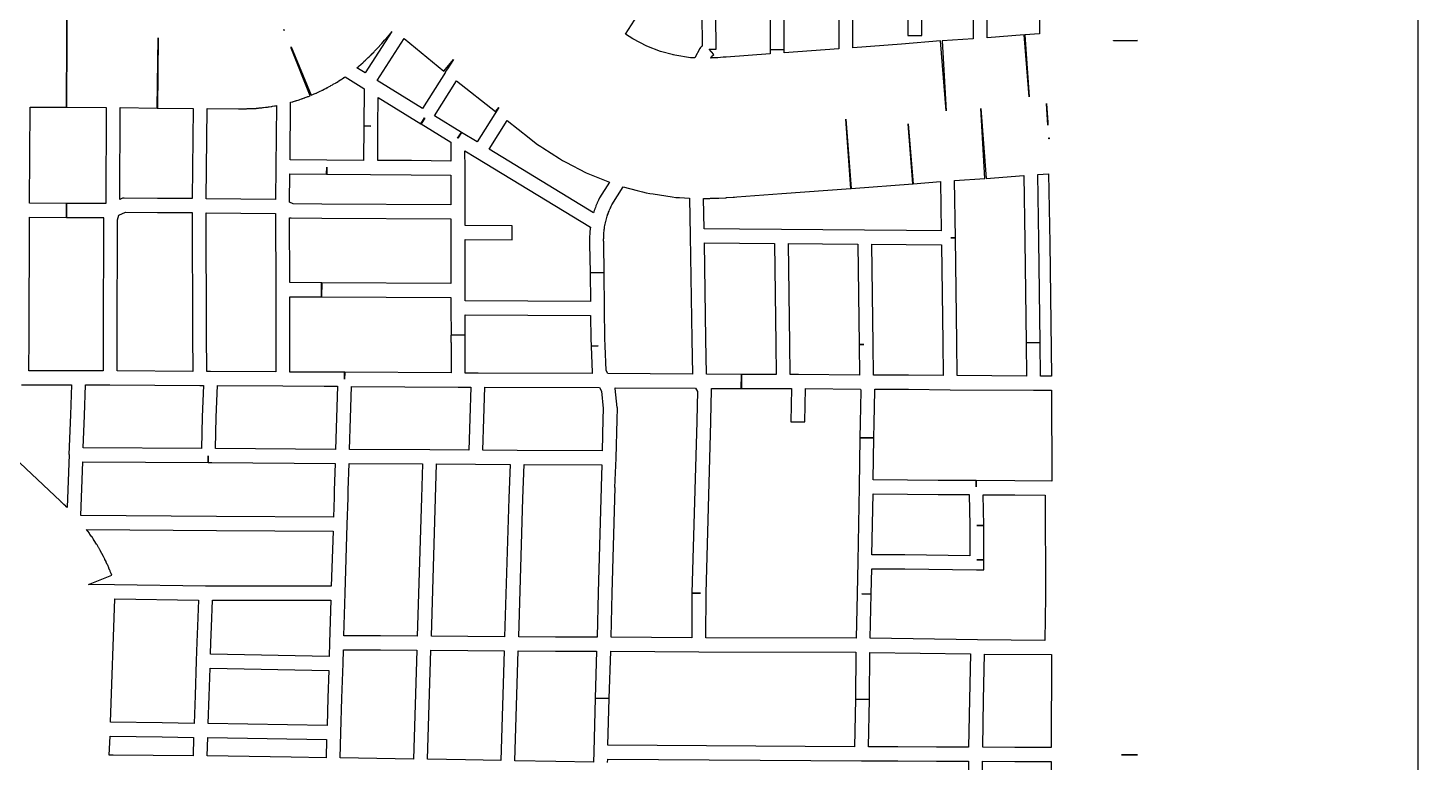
# Model space of a CAD drawing. Extents: x 0 to 1129, y 203 to 1017.
# Drawn here: x 811.9 to 923.7, y 467.9 to 527 of the extents above; entities that cross this region are included whole.
import ezdxf

# ---------------------------------------------------------------- set-up
doc = ezdxf.new("R2010")
doc.units = 0
doc.layers.get('0').update_dxf_attribs({"linetype": 'CONTINUOUS'})

msp = doc.modelspace()

# ---------------------------------------------------------------- linework, layer by layer
at = {"color": 1}
for points in [[(43.7515, 988.370444), (43.7515, 799.613167), (43.18, 799.627278), (42.890722, 788.338378), (43.7515, 788.317154), (43.7515, 276.027377), (923.734511, 276.027377), (923.734511, 988.370377), (43.7515, 988.370444)], [(866.083556, 536.066887), (866.083556, 534.112487), (866.076556, 530.838709), (866.125934, 525.539998), (866.083601, 525.504709), (866.005978, 525.44122), (865.949534, 525.356554), (865.533267, 524.594554), (865.194601, 524.608552), (863.938712, 524.806108), (863.924714, 524.806108), (863.83298, 524.83433), (863.83298, 524.827331), (863.825981, 524.827331), (863.825981, 524.83433), (862.774714, 525.123619), (861.666981, 525.546952), (860.538092, 526.125485), (859.959537, 526.506508), (861.173092, 528.397397), (864.333981, 533.322152), (863.868314, 533.625552), (864.348092, 533.322152), (866.083556, 536.066887)], [(877.13181, 534.028385), (877.13181, 525.321852), (872.722077, 525.011407), (872.722077, 525.25834), (871.593188, 525.26534), (871.593188, 524.933717), (868.051322, 524.658539), (868.044323, 524.658539), (868.030324, 524.658539), (867.903324, 524.65154), (867.818658, 524.644541), (867.374169, 524.616319), (867.028436, 524.595096), (866.929658, 524.595096), (866.823813, 524.588097), (866.887324, 524.70803), (867.063725, 524.863252), (866.696836, 525.293652), (867.254213, 525.300651), (867.204836, 530.839251)], [(871.579235, 533.548449), (871.593233, 525.265249), (872.722122, 525.265249), (872.708124, 534.112893)], [(878.268511, 534.380621), (880.392222, 534.366397), (882.4454, 534.366397), (882.657044, 534.366397), (882.671268, 526.40773), (883.800157, 526.40773), (883.785933, 534.366397), (887.892289, 534.366397), (887.9346, 526.132575), (885.422822, 525.984397), (885.768556, 520.347019), (885.309933, 525.970308), (882.170222, 525.716308), (878.261444, 525.405864), (878.261444, 534.013641), (878.261444, 534.02764), (878.268511, 534.380621)], [(889.021178, 534.366397), (893.318, 534.366397), (893.2686, 526.541797), (892.090333, 526.464174), (892.429, 521.468841), (892.033889, 526.45713), (889.063489, 526.224308), (889.021178, 534.366397)], [(815.036668, 531.918378), (814.994357, 520.62949), (818.176401, 520.608266), (818.148179, 512.889466), (814.98729, 512.882467), (814.98729, 511.753578), (817.985912, 511.760577), (817.971688, 511.718266), (817.971688, 511.647688), (817.929378, 502.023911), (817.922378, 499.399244), (815.975045, 499.399244), (811.946334, 499.399244), (811.967557, 502.030977), (812.002846, 511.781755), (814.973224, 511.753533), (814.980223, 512.882422), (812.002801, 512.910644), (812.052179, 520.636489), (814.994357, 520.62949), (815.029623, 531.918378)], [(822.360289, 526.203333), (822.296778, 520.558889), (825.168378, 520.530667), (825.097845, 513.270511), (822.303845, 513.28451), (819.615667, 513.298734), (819.488667, 513.298734), (819.375778, 513.242289), (819.277, 513.199933), (819.305222, 520.601222), (822.275622, 520.558889), (822.360289, 526.203333)], [(832.456778, 526.873622), (832.499111, 526.810111), (832.492112, 526.803112), (832.485113, 526.803112), (832.456778, 526.873622)], [(841.163333, 526.718378), (839.018444, 523.388155), (838.348155, 523.7974), (838.355154, 523.804399), (838.468043, 523.903177), (838.503332, 523.938466), (838.538599, 523.959689), (838.658532, 524.058467), (838.672756, 524.07969), (838.700978, 524.100913), (838.813867, 524.199691), (838.870312, 524.242024), (838.919689, 524.298469), (839.032578, 524.404291), (839.0608, 524.432513), (839.096089, 524.467802), (839.201911, 524.573624), (839.237201, 524.601846), (839.265423, 524.62307), (839.378312, 524.743003), (839.413578, 524.778292), (839.455911, 524.820625), (839.547645, 524.905292), (839.561643, 524.926515), (839.702754, 525.067626), (839.730977, 525.095848), (839.759199, 525.131115), (839.977932, 525.363937), (840.020266, 525.399226), (840.055555, 525.434515), (840.281332, 525.681448), (840.316599, 525.730826), (840.351865, 525.766115), (840.570599, 526.013048), (840.598821, 526.048337), (840.620044, 526.06956), (840.831688, 526.316516), (840.866977, 526.365916), (840.902266, 526.408227), (841.113911, 526.655182), (841.142133, 526.697516), (841.163333, 526.718378)], [(842.158155, 526.168067), (845.347266, 523.5434), (846.109266, 524.467667), (845.636556, 523.719778), (845.439, 523.472822), (845.467222, 523.451599), (843.618667, 520.537643), (839.992111, 522.788377), (842.158155, 526.168067)], [(899.216444, 525.991667), (901.163778, 525.991667), (899.216444, 525.984668), (899.216444, 525.991667)], [(833.049444, 525.483667), (834.658111, 521.589), (834.799222, 521.645444), (834.862734, 521.673667), (834.919178, 521.69489), (835.060289, 521.758401), (835.1026, 521.772399), (835.137889, 521.793622), (835.279, 521.857111), (835.342511, 521.892378), (835.391889, 521.9206), (835.533, 521.977044), (835.561222, 521.998267), (835.57522, 522.005266), (835.716332, 522.075845), (835.772776, 522.104067), (835.836265, 522.132289), (835.963287, 522.209889), (836.019732, 522.223887), (836.062042, 522.259154), (836.196109, 522.329732), (836.231376, 522.350955), (836.259598, 522.364953), (836.386621, 522.435509), (836.443065, 522.470798), (836.485376, 522.49902), (836.619443, 522.57662), (836.661776, 522.597843), (836.697065, 522.619066), (836.831109, 522.703733), (836.866398, 522.724956), (836.901665, 522.753178), (837.035732, 522.830778), (837.092176, 522.866067), (837.155665, 522.915444), (837.282665, 523.000111), (837.303888, 523.021334), (837.33211, 523.028333), (837.395622, 523.070667), (838.90551, 522.132289), (838.940777, 522.111066), (838.90551, 519.11951), (839.469955, 519.112511), (838.90551, 519.112511), (838.891512, 516.339667), (835.928179, 516.36089), (832.971912, 516.389112), (833.014223, 521.024623), (833.035446, 521.031622), (833.183602, 521.066889), (833.218891, 521.088112), (833.25418, 521.095111), (833.409379, 521.137444), (833.451735, 521.144444), (833.494046, 521.165667), (833.635157, 521.208), (833.698668, 521.229223), (833.76218, 521.250446), (833.903291, 521.299824), (833.938557, 521.314048), (833.980891, 521.321047), (834.122002, 521.377491), (834.164335, 521.39149), (834.199602, 521.412713), (834.34778, 521.462113), (834.397157, 521.483336), (834.446557, 521.497334), (834.580624, 521.553779), (833.049557, 525.392001), (833.049444, 525.483667)], [(846.356222, 522.746563), (849.495933, 520.270074), (849.757, 520.594607), (848.021333, 517.835896), (846.751333, 518.604963), (846.462067, 518.125185), (846.455068, 518.125185), (846.751401, 518.604963), (844.585334, 519.945496), (846.356222, 522.746563)], [(840.062667, 521.413164), (843.498734, 519.282409), (843.795044, 519.762187), (843.802043, 519.755188), (843.50571, 519.282477), (845.904599, 517.807854), (845.918597, 516.297966), (842.729486, 516.326188), (840.020153, 516.333187), (840.034151, 519.113098), (840.062667, 521.413164)], [(831.878222, 520.763398), (831.835889, 515.831576), (831.807667, 513.20691), (829.013667, 513.228133), (826.226734, 513.256355), (826.297266, 520.516533), (828.816111, 520.502535), (828.914889, 520.502535), (828.943111, 520.502535), (829.0066, 520.502535), (829.070111, 520.502535), (829.119489, 520.502535), (829.218289, 520.502535), (829.274734, 520.502535), (829.324111, 520.502535), (829.472289, 520.502535), (829.507556, 520.516533), (829.542822, 520.516533), (829.698067, 520.516533), (829.747444, 520.516533), (829.810956, 520.523532), (829.959111, 520.530531), (830.001444, 520.530531), (830.050822, 520.530531), (830.199, 520.53753), (830.234289, 520.53753), (830.2766, 520.551754), (830.424778, 520.558753), (830.495333, 520.565753), (830.558822, 520.572752), (830.707, 520.58675), (830.770511, 520.593749), (830.826956, 520.600748), (830.982155, 520.621971), (831.003378, 520.621971), (831.017377, 520.621971), (831.165555, 520.643194), (831.229043, 520.657193), (831.292532, 520.664192), (831.447777, 520.67819), (831.504221, 520.692414), (831.560666, 520.706412), (831.715865, 520.734634), (831.758221, 520.734634), (831.800532, 520.741633), (831.878222, 520.763398)], [(888.534333, 520.516398), (888.978822, 514.893108), (891.9986, 515.13302), (892.076222, 509.87662), (892.196155, 501.663953), (893.325044, 501.677951), (893.205111, 509.897662), (893.120444, 515.224618), (893.995333, 515.274018), (894.087044, 509.686018), (894.235222, 498.989796), (893.339178, 498.989796), (893.324954, 501.670907), (892.196065, 501.663908), (892.210289, 498.989864), (886.643444, 499.018086), (886.608155, 501.727419), (886.502333, 510.116463), (886.135444, 510.116463), (886.502333, 510.123463), (886.417667, 514.730752), (888.880067, 514.885974), (888.534333, 520.516398)], [(893.833044, 520.925733), (893.945933, 519.422911), (893.945933, 519.190066), (893.833044, 520.925733)], [(850.434333, 519.549888), (852.2194, 518.174066), (852.649778, 517.821288), (852.889667, 517.637844), (853.143667, 517.46851), (853.320067, 517.355622), (854.653556, 516.487799), (854.900511, 516.32551), (855.161556, 516.191444), (856.784333, 515.358911), (857.052444, 515.231888), (857.327622, 515.126066), (858.675222, 514.603955), (857.870889, 513.326911), (857.856891, 513.298688), (857.849892, 513.270466), (857.793447, 513.157577), (857.786448, 513.157577), (857.786448, 513.150578), (857.730004, 513.044756), (857.730004, 513.037757), (857.680603, 512.917801), (857.680603, 512.910802), (857.638293, 512.804958), (857.638293, 512.797958), (857.624069, 512.797958), (857.581758, 512.68507), (857.581758, 512.671071), (857.539402, 512.558182), (857.532403, 512.551183), (857.497136, 512.438294), (857.482912, 512.424296), (857.447646, 512.311407), (857.412379, 512.198518), (857.40538, 512.191519), (857.40538, 512.177521), (857.391382, 512.135188), (848.988204, 517.257521), (850.434333, 519.549888)], [(877.682889, 519.662664), (878.120333, 514.074664), (883.073333, 514.462731), (882.6994, 519.288731), (883.094511, 514.462731), (885.288778, 514.639108), (885.359333, 510.680953), (882.565333, 510.702176), (879.199845, 510.730398), (875.827266, 510.758621), (872.504111, 510.786843), (869.124511, 510.815065), (869.124511, 510.808066), (866.288155, 510.829289), (866.245845, 513.291689), (866.739711, 513.291689), (866.789111, 513.298688), (866.845556, 513.298688), (867.374734, 513.312687), (867.424111, 513.312687), (867.466444, 513.312687), (867.995622, 513.340909), (868.052067, 513.340909), (868.094378, 513.347908), (868.623556, 513.37613), (868.665889, 513.383129), (868.715266, 513.383129), (868.905778, 513.404352), (868.927001, 513.404352), (872.54649, 513.679508), (878.085089, 514.074619), (877.682889, 519.662664)], [(894.016511, 518.152933), (894.044734, 518.152933), (894.051733, 518.089422), (894.02351, 518.089422), (894.016511, 518.152933)], [(847.0406, 517.1158), (847.915489, 516.586622), (857.137111, 510.9704), (857.130112, 510.921023), (857.123113, 510.907024), (857.116114, 510.787091), (857.094891, 510.660069), (857.094891, 510.65307), (857.087892, 510.533136), (857.087892, 510.518912), (857.080892, 510.406023), (857.080892, 510.399024), (857.080892, 510.392025), (857.073893, 510.265003), (857.073893, 510.14507), (857.073893, 510.131071), (857.059669, 510.018182), (857.059669, 510.011183), (857.059669, 510.004184), (857.059669, 509.877184), (857.059669, 509.870185), (857.073893, 509.743208), (857.073893, 509.736209), (857.073893, 509.637431), (857.073893, 509.623433), (857.073893, 509.616433), (857.073893, 509.602435), (857.10916, 507.309368), (858.238049, 507.323367), (858.202782, 509.616411), (858.202782, 509.62341), (858.202782, 509.637408), (858.202782, 509.651406), (858.202782, 509.658406), (858.202782, 509.771294), (858.202782, 509.778294), (858.188558, 509.877071), (858.188558, 509.898294), (858.188558, 509.990028), (858.188558, 510.004026), (858.202782, 510.095737), (858.202782, 510.109961), (858.202782, 510.22285), (858.209781, 510.321605), (858.209781, 510.335829), (858.21678, 510.434584), (858.21678, 510.441583), (858.22378, 510.554472), (858.21678, 510.554472), (858.231004, 510.65325), (858.231004, 510.660249), (858.252228, 510.780205), (858.245228, 510.780205), (858.259452, 510.871938), (858.259452, 510.885937), (858.280676, 510.97767), (858.280676, 510.998893), (858.294674, 511.097694), (858.294674, 511.104693), (858.308672, 511.154093), (858.32267, 511.203471), (858.32267, 511.21047), (858.343893, 511.309225), (858.350892, 511.323449), (858.357892, 511.379893), (858.357892, 511.386892), (858.364891, 511.422159), (858.393113, 511.528004), (858.393113, 511.535003), (858.421335, 511.633803), (858.421335, 511.640802), (858.456624, 511.73958), (858.456624, 511.746579), (858.491891, 511.852401), (858.484892, 511.852401), (858.520158, 511.951179), (858.520158, 511.958178), (858.555425, 512.056978), (858.562424, 512.063977), (858.590646, 512.162755), (858.597645, 512.169754), (858.632911, 512.261465), (858.632911, 512.268464), (858.675245, 512.367265), (858.675245, 512.374264), (858.717578, 512.473042), (858.766978, 512.564775), (858.766978, 512.578773), (858.809289, 512.66344), (858.809289, 512.670439), (858.858689, 512.769217), (859.782978, 514.229728), (860.897734, 513.933372), (861.328134, 513.820483), (861.631511, 513.735817), (861.927867, 513.693506), (862.1748, 513.65115), (862.196023, 513.65115), (863.705935, 513.411284), (863.995201, 513.368928), (864.291535, 513.35493), (865.117046, 513.305529), (865.166424, 510.264574), (865.293424, 501.946085), (865.335757, 499.137974), (858.541268, 499.180307), (858.400157, 499.434307), (858.31549, 501.423974), (858.308491, 502.002529), (858.266158, 504.436707), (858.237936, 507.315374), (857.109047, 507.308375), (857.13027, 505.00122), (847.04787, 505.04353), (847.04787, 505.85493), (847.04787, 507.364819), (847.04787, 509.072264), (847.04787, 509.975375), (850.836714, 509.954152), (850.843714, 511.083041), (847.047825, 511.104264), (847.047825, 512.197886), (847.047825, 513.919442), (847.047825, 515.725664), (847.054824, 515.725664), (847.0406, 517.1158)], [(835.921044, 515.796513), (835.921044, 515.232069), (839.455889, 515.203846), (842.7226, 515.196847), (845.918778, 515.168625), (845.918778, 513.919803), (845.918778, 512.762692), (835.540067, 512.81207), (833.211711, 512.840292), (832.936556, 512.981403), (832.957779, 515.260336), (835.914068, 515.232114), (835.921044, 515.796513)], [(819.728556, 512.170025), (822.296778, 512.155801), (825.090778, 512.141803), (825.119, 502.334558), (825.140223, 499.364181), (819.05129, 499.399447), (819.058289, 502.01707), (819.1006, 511.570292), (819.192333, 511.930114), (819.728556, 512.170025)], [(826.219667, 512.127669), (829.0066, 512.099447), (831.8006, 512.078224), (831.821823, 505.932846), (831.814824, 499.32178), (826.579579, 499.364113), (826.269135, 499.364113), (826.247911, 502.33449), (826.219667, 512.127669)], [(832.929489, 511.71847), (833.063556, 511.711471), (835.533, 511.683248), (845.918778, 511.633871), (845.918778, 510.540248), (845.918778, 509.072693), (845.918778, 507.365248), (845.918778, 506.426848), (835.518889, 506.490359), (835.504891, 505.361471), (845.918891, 505.297959), (845.918891, 504.479515), (845.932889, 502.285248), (847.061778, 502.292247), (847.054779, 503.915003), (857.144201, 503.872692), (857.17949, 501.981803), (857.186489, 501.410292), (857.750933, 501.417291), (857.186489, 501.389069), (857.2782, 499.265335), (857.2782, 499.187735), (848.091866, 499.230046), (847.061755, 499.230046), (847.061755, 501.685379), (847.047757, 501.685379), (847.047757, 502.285113), (845.932979, 502.285113), (845.918981, 502.285113), (845.918981, 501.685379), (845.932979, 501.685379), (845.932979, 499.237113), (837.367535, 499.293557), (837.360536, 498.729113), (837.360536, 499.293557), (835.709558, 499.293557), (832.94378, 499.307556), (832.95078, 505.375333), (835.504891, 505.361335), (835.51189, 506.490224), (832.950712, 506.504222), (832.929489, 511.71847)], [(866.302289, 509.700378), (869.117444, 509.679154), (869.117444, 509.686154), (871.939667, 509.66493), (872.045489, 501.572197), (872.080778, 499.116864), (869.286778, 499.116864), (869.286778, 497.987975), (872.652289, 497.987975), (873.3014, 497.980976), (873.252, 495.306909), (874.380889, 495.292911), (874.430289, 497.974022), (878.875266, 497.931666), (878.88949, 497.832911), (878.88949, 497.804688), (878.847135, 495.208244), (878.818912, 494.022911), (879.947801, 494.001687), (879.976023, 495.194065), (880.018379, 497.811687), (880.018379, 497.854021), (880.01138, 497.903398), (880.01138, 497.924622), (882.720714, 497.924622), (886.086225, 497.889355), (892.781936, 497.861133), (894.242447, 497.861133), (894.26367, 490.530399), (891.279182, 490.544398), (888.174737, 490.57262), (888.174737, 490.078731), (888.167738, 490.078731), (888.167738, 490.57262), (885.133849, 490.57262), (885.12685, 490.57262), (882.657383, 490.607909), (879.884561, 490.629132), (879.94805, 494.001687), (878.819161, 494.015686), (878.755672, 490.078686), (878.762671, 490.078686), (878.649782, 484.060308), (878.607471, 481.456797), (878.508671, 477.879641), (866.415471, 477.921952), (866.436695, 481.49913), (866.817695, 495.306841), (866.817695, 495.384463), (866.874139, 497.875063), (866.874139, 497.995019), (869.273028, 497.98802), (869.287026, 499.116909), (866.464804, 499.131133), (866.422471, 501.967444), (866.302289, 509.700378)], [(873.068556, 509.651045), (875.820222, 509.629822), (878.642444, 509.608599), (878.748289, 501.522932), (879.122222, 501.522932), (878.748289, 501.515933), (878.783556, 499.0606), (873.872889, 499.11), (873.209667, 499.116999), (873.174378, 501.586466), (873.068556, 509.651045)], [(879.771333, 509.594601), (882.551222, 509.573378), (885.380511, 509.552154), (885.479266, 501.713421), (885.514556, 499.025266), (882.720556, 499.053488), (879.912444, 499.053488), (879.877178, 501.529999), (879.771333, 509.594601)], [(811.374778, 498.270603), (815.3894, 498.270603), (815.297667, 495.857626), (815.177711, 492.668515), (815.191935, 492.668515), (815.029646, 488.406959), (814.966157, 488.470448), (814.937935, 488.491671), (814.923711, 488.519893), (814.775556, 488.653938), (814.754332, 488.68216), (814.72611, 488.696158), (814.577955, 488.830225), (814.563957, 488.844223), (814.542734, 488.865446), (814.493333, 488.90778), (810.316444, 492.851824)], [(816.518289, 498.270603), (818.479711, 498.270603), (825.711667, 498.235337), (825.993889, 498.235337), (825.909222, 495.702381), (825.838667, 493.155337), (816.327778, 493.211781), (816.419489, 495.81527), (816.518289, 498.270603)], [(827.122778, 498.228293), (832.379178, 498.185937), (835.7094, 498.164714), (836.781845, 498.164714), (836.704222, 495.63178), (836.619556, 493.084714), (826.967556, 493.148225), (827.038111, 495.667047), (827.122778, 498.228293)], [(837.910734, 498.157624), (846.497333, 498.10118), (847.506289, 498.10118), (847.428667, 495.582358), (847.344, 493.02118), (844.211333, 493.042403), (837.755489, 493.077669), (837.833111, 495.596514), (837.910734, 498.157624)], [(848.642222, 498.10118), (857.863845, 498.051802), (858.026111, 497.762513), (858.174289, 496.365536), (858.174289, 496.351312), (858.146067, 495.518779), (858.082556, 492.964645), (851.252778, 492.992867), (851.252778, 492.999866), (848.472889, 493.013865), (848.557556, 495.54682), (848.642222, 498.10118)], [(859.133845, 498.044735), (865.589667, 498.002425), (865.744889, 497.741358), (865.688444, 495.413024), (865.688444, 495.406025), (865.688444, 495.335447), (865.307444, 481.520692), (865.984778, 481.499469), (865.307444, 481.499469), (865.286221, 477.922291), (858.79511, 477.95758), (858.893865, 481.520647), (859.098488, 489.077135), (859.12671, 490.02258), (859.112712, 490.02258), (859.197378, 492.379135), (859.275001, 495.48358), (859.303223, 496.393758), (859.303223, 496.429024), (859.296224, 496.464291), (859.133958, 497.995358), (859.133845, 498.044735)], [(826.381933, 492.576849), (826.388932, 492.576849), (826.388932, 492.019471), (826.685266, 492.019471), (836.591266, 491.95596), (836.52071, 489.761694), (836.527709, 489.761694), (836.513485, 489.225471), (836.464108, 487.623849), (827.066108, 487.687338), (816.137041, 487.772004), (816.29933, 492.08296), (826.381707, 492.019471), (826.381933, 492.576849)], [(837.720222, 491.948893), (843.632778, 491.913627), (843.555178, 489.190182), (843.202378, 478.042405), (840.239044, 478.063628), (837.296889, 478.077852), (837.402734, 481.499785), (837.572067, 487.03134), (837.6426, 489.19034), (837.656824, 489.804162), (837.649825, 489.804162), (837.720222, 491.948893)], [(844.761667, 491.906583), (847.887266, 491.885359), (850.674222, 491.871361), (850.582511, 489.154961), (850.229711, 478.000139), (847.273444, 478.021362), (847.273444, 478.014363), (844.338333, 478.035586), (844.684067, 489.155142), (844.761667, 491.906583)], [(851.803111, 491.864227), (858.054333, 491.836004), (857.997889, 490.058004), (857.997889, 489.980405), (857.969667, 489.112583), (857.765044, 481.549027), (857.666289, 477.957738), (854.336067, 477.971736), (851.365667, 477.992959), (851.7114, 489.119559), (851.803111, 491.864227)], [(888.746, 489.437116), (891.271889, 489.415892), (893.734289, 489.401894), (893.748287, 481.238628), (893.69891, 477.703783), (888.28731, 477.746116), (879.637176, 477.873116), (879.735977, 481.429116), (878.981021, 481.45034), (879.735977, 481.44334), (879.771243, 483.47534), (882.438243, 483.461342), (888.202643, 483.390787), (888.781176, 483.390787), (888.781176, 483.955231), (888.781176, 484.188053), (888.216732, 484.188053), (888.216732, 484.195052), (888.781176, 484.202051), (888.781176, 486.953695), (888.216732, 486.953695), (888.781176, 486.960695), (888.746, 489.437116)], [(879.877178, 489.500627), (882.65, 489.479404), (885.112378, 489.444115), (885.126602, 489.444115), (887.617201, 489.444115), (887.652468, 486.953492), (887.652468, 484.526381), (882.44549, 484.589892), (879.785535, 484.603891), (879.877178, 489.500627)], [(816.595889, 486.636071), (827.059266, 486.558449), (836.429044, 486.49496), (836.287933, 482.085249), (826.177333, 482.07825), (826.177333, 482.071251), (818.839556, 482.191207), (816.758155, 482.219429), (818.634956, 482.94614), (818.599667, 483.04494), (818.585668, 483.058938), (818.585668, 483.080162), (818.508046, 483.263606), (818.501047, 483.298895), (818.479824, 483.334162), (818.402224, 483.517606), (818.395225, 483.538829), (818.388226, 483.560052), (818.303559, 483.750564), (818.289561, 483.78583), (818.268338, 483.821097), (818.183671, 484.004564), (818.176672, 484.032786), (818.162674, 484.046784), (818.078007, 484.230251), (818.056784, 484.258473), (818.049785, 484.286695), (817.951007, 484.463073), (817.944008, 484.49834), (817.93001, 484.526562), (817.831209, 484.710029), (817.809986, 484.738251), (817.802987, 484.766473), (817.704232, 484.942851), (817.690008, 484.964074), (817.67601, 484.992296), (817.577209, 485.168674), (817.555986, 485.196896), (817.541988, 485.225118), (817.44321, 485.387407), (817.429212, 485.41563), (817.407989, 485.443852), (817.302167, 485.620229), (817.288169, 485.634228), (817.266946, 485.66245), (817.161124, 485.83885), (817.147125, 485.867072), (817.125902, 485.895294), (817.013013, 486.057561), (816.99179, 486.078784), (816.977792, 486.107006), (816.864903, 486.269295), (816.84368, 486.297518), (816.829682, 486.32574), (816.702659, 486.495073), (816.688661, 486.509071), (816.674437, 486.537294), (816.595889, 486.636071)], [(818.860734, 481.062408), (825.591711, 480.949519), (825.514111, 478.846964), (825.471778, 477.576964), (825.429444, 476.052964), (825.330667, 473.266008), (825.253044, 471.029408), (822.691889, 471.064675), (818.529111, 471.135253), (818.860734, 481.062408)], [(836.259711, 480.956586), (836.153889, 477.53463), (836.1186, 476.419853), (826.572444, 476.589186), (826.600667, 477.541697), (826.643, 478.80463), (826.7206, 480.949519), (836.259711, 480.956586)], [(837.268667, 476.949031), (840.239044, 476.934807), (843.167111, 476.913583), (842.899, 468.150583), (839.963889, 468.192917), (837.000556, 468.242294), (837.064067, 470.274294), (837.148734, 473.054206), (837.2334, 475.834072), (837.268667, 476.949031)], [(844.303044, 476.906675), (847.266378, 476.885452), (847.266378, 476.892451), (850.194444, 476.878227), (849.926333, 468.030583), (847.097044, 468.07996), (844.027889, 468.136405), (844.303044, 476.906675)], [(851.330378, 476.864364), (854.329, 476.843141), (857.638067, 476.829143), (857.525178, 473.06852), (858.654067, 473.033254), (858.766956, 476.829143), (865.850734, 476.793854), (878.487222, 476.751543), (878.459, 472.969765), (879.587889, 472.962766), (879.616111, 476.744544), (887.708822, 476.624588), (887.638289, 472.955699), (887.567711, 469.103388), (884.971266, 469.117386), (881.866822, 469.13161), (879.517333, 469.13861), (879.587889, 472.955654), (878.459, 472.969878), (878.388444, 469.145744), (858.548222, 469.272767), (858.654067, 473.033367), (857.525178, 473.061589), (857.405222, 468.729478), (857.391224, 467.911033), (854.364402, 467.960411), (851.055335, 468.016855), (851.330378, 476.864364)], [(888.837711, 476.610364), (894.235222, 476.568008), (894.207, 469.075031), (891.293044, 469.089029), (891.293044, 469.096028), (888.6966, 469.103027), (888.767178, 472.927116), (888.837711, 476.610364)], [(826.537178, 475.460297), (836.090378, 475.290964), (836.019845, 473.08963), (835.949266, 470.860075), (826.381933, 471.015297), (826.459556, 473.223697), (826.537178, 475.460297)], [(818.486778, 470.006364), (822.677778, 469.935786), (825.210734, 469.900519), (825.168378, 468.425919), (818.740778, 468.46823), (818.430333, 468.46823), (818.486778, 470.006364)], [(826.346667, 469.886408), (835.914, 469.731186), (835.871667, 468.26363), (833.063556, 468.298897), (826.297266, 468.411786), (826.346667, 469.886408)], [(858.52, 467.882089), (858.527044, 468.143765)], [(858.527044, 468.143765), (878.945845, 468.009698), (881.866822, 468.002699), (884.971266, 467.988475), (887.553622, 467.974477), (887.490111, 464.446699)], [(888.619, 464.425476), (888.682511, 467.974432), (891.293044, 467.967433), (891.293044, 467.960433), (894.214067, 467.946435), (894.192844, 464.411591)], [(899.8726, 468.489476), (901.163778, 468.489476), (901.163778, 468.482477), (899.8726, 468.489476)]]:
    msp.add_lwpolyline(points, dxfattribs=at)

doc.saveas('drawing.dxf')
